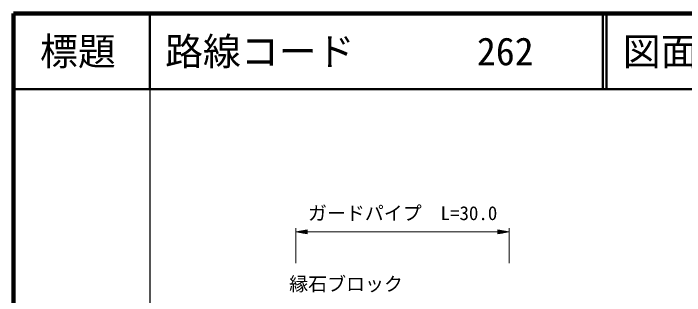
# Model space of a CAD drawing. Units: millimetres, scale not verified. Extents: x 40000 to 680000, y 20000 to 380000.
# Drawn here: x 40000 to 128536, y 342821 to 380000 of the extents above; entities that cross this region are included whole.
import ezdxf
from ezdxf.enums import TextEntityAlignment as Align

# ---------------------------------------------------------------- set-up
doc = ezdxf.new("R2010")
doc.units = ezdxf.units.MM
doc.header["$LTSCALE"] = 1000
for name, color, linetype, lineweight in [('M-STR-HTXT', 7, 'Continuous', 13), ('M-TTL', 2, 'Continuous', 140), ('M-TTL-BAND', 7, 'Continuous', 25), ('M-TTL-LINE', 7, 'Continuous', 50)]:
    doc.layers.add(name, color=color, linetype=linetype, lineweight=lineweight)
doc.layers.add('M-TTL-TXT', color=7, linetype='Continuous')
doc.styles.add('ＭＳ ゴシック', font='')
doc.styles.get('ＭＳ ゴシック').set_extended_font_data('MS Gothic')

msp = doc.modelspace()

# ---------------------------------------------------------------- linework, layer by layer
at = {"layer": 'M-STR-HTXT'}
for p, q in [((77266, 347078), (77266, 351714)), ((105415, 347078), (105415, 351714)), ((77266, 351214), (78766, 351464)), ((77266, 351214), (78766, 350964)), ((77266, 351214), (78766, 351214)), ((78766, 351264), (77566, 351264)), ((78766, 351164), (77566, 351164)), ((77866, 351314), (78766, 351314)), ((77866, 351114), (78766, 351114)), ((78766, 351364), (78166, 351364)), ((78766, 351064), (78166, 351064)), ((78466, 351414), (78766, 351414)), ((78466, 351014), (78766, 351014)), ((78766, 350964), (78766, 351464)), ((78766, 351214), (103915, 351214)), ((105415, 351214), (103915, 351464)), ((103915, 351464), (103915, 350964)), ((104215, 351414), (103915, 351414)), ((103915, 351364), (104515, 351364)), ((104815, 351314), (103915, 351314)), ((103915, 351264), (105115, 351264)), ((105415, 351214), (103915, 350964)), ((105415, 351214), (103915, 351214)), ((103915, 351164), (105115, 351164)), ((104815, 351114), (103915, 351114)), ((103915, 351064), (104515, 351064)), ((104215, 351014), (103915, 351014))]:
    msp.add_line(p, q, dxfattribs=at)
at = {"layer": 'M-TTL'}
for p, q in [((40000, 380000), (40000, 20000)), ((680000, 380000), (40000, 380000))]:
    msp.add_line(p, q, dxfattribs=at)
at = {"layer": 'M-TTL-BAND'}
msp.add_line((58000, 370000), (58000, 20000), dxfattribs=at)
at = {"layer": 'M-TTL-LINE'}
for p, q in [((58000, 380000), (58000, 370000)), ((117750, 380000), (117750, 370000)), ((118250, 380000), (118250, 370000)), ((40000, 370000), (680000, 370000))]:
    msp.add_line(p, q, dxfattribs=at)

# ---------------------------------------------------------------- texts
at = {"layer": 'M-STR-HTXT', "style": 'ＭＳ ゴシック'}
for s, p in [('ガードパイプ  L=30.0', (91341, 352214)), ('縁石ブロック', (83879, 342878))]:
    msp.add_text(s, height=1833, dxfattribs=at).set_placement(p, align=Align.BOTTOM_CENTER)
at = {"layer": 'M-TTL-TXT', "style": 'ＭＳ ゴシック'}
msp.add_text('標題', height=3666, dxfattribs=at).set_placement((48500, 375000), align=Align.MIDDLE_CENTER)
for s, p in [('路線コード', (60000, 375000)), ('262', (101142, 375000)), ('図面コード', (120380, 375000))]:
    msp.add_text(s, height=3666, dxfattribs=at).set_placement(p, align=Align.MIDDLE_LEFT)

doc.saveas('drawing.dxf')
